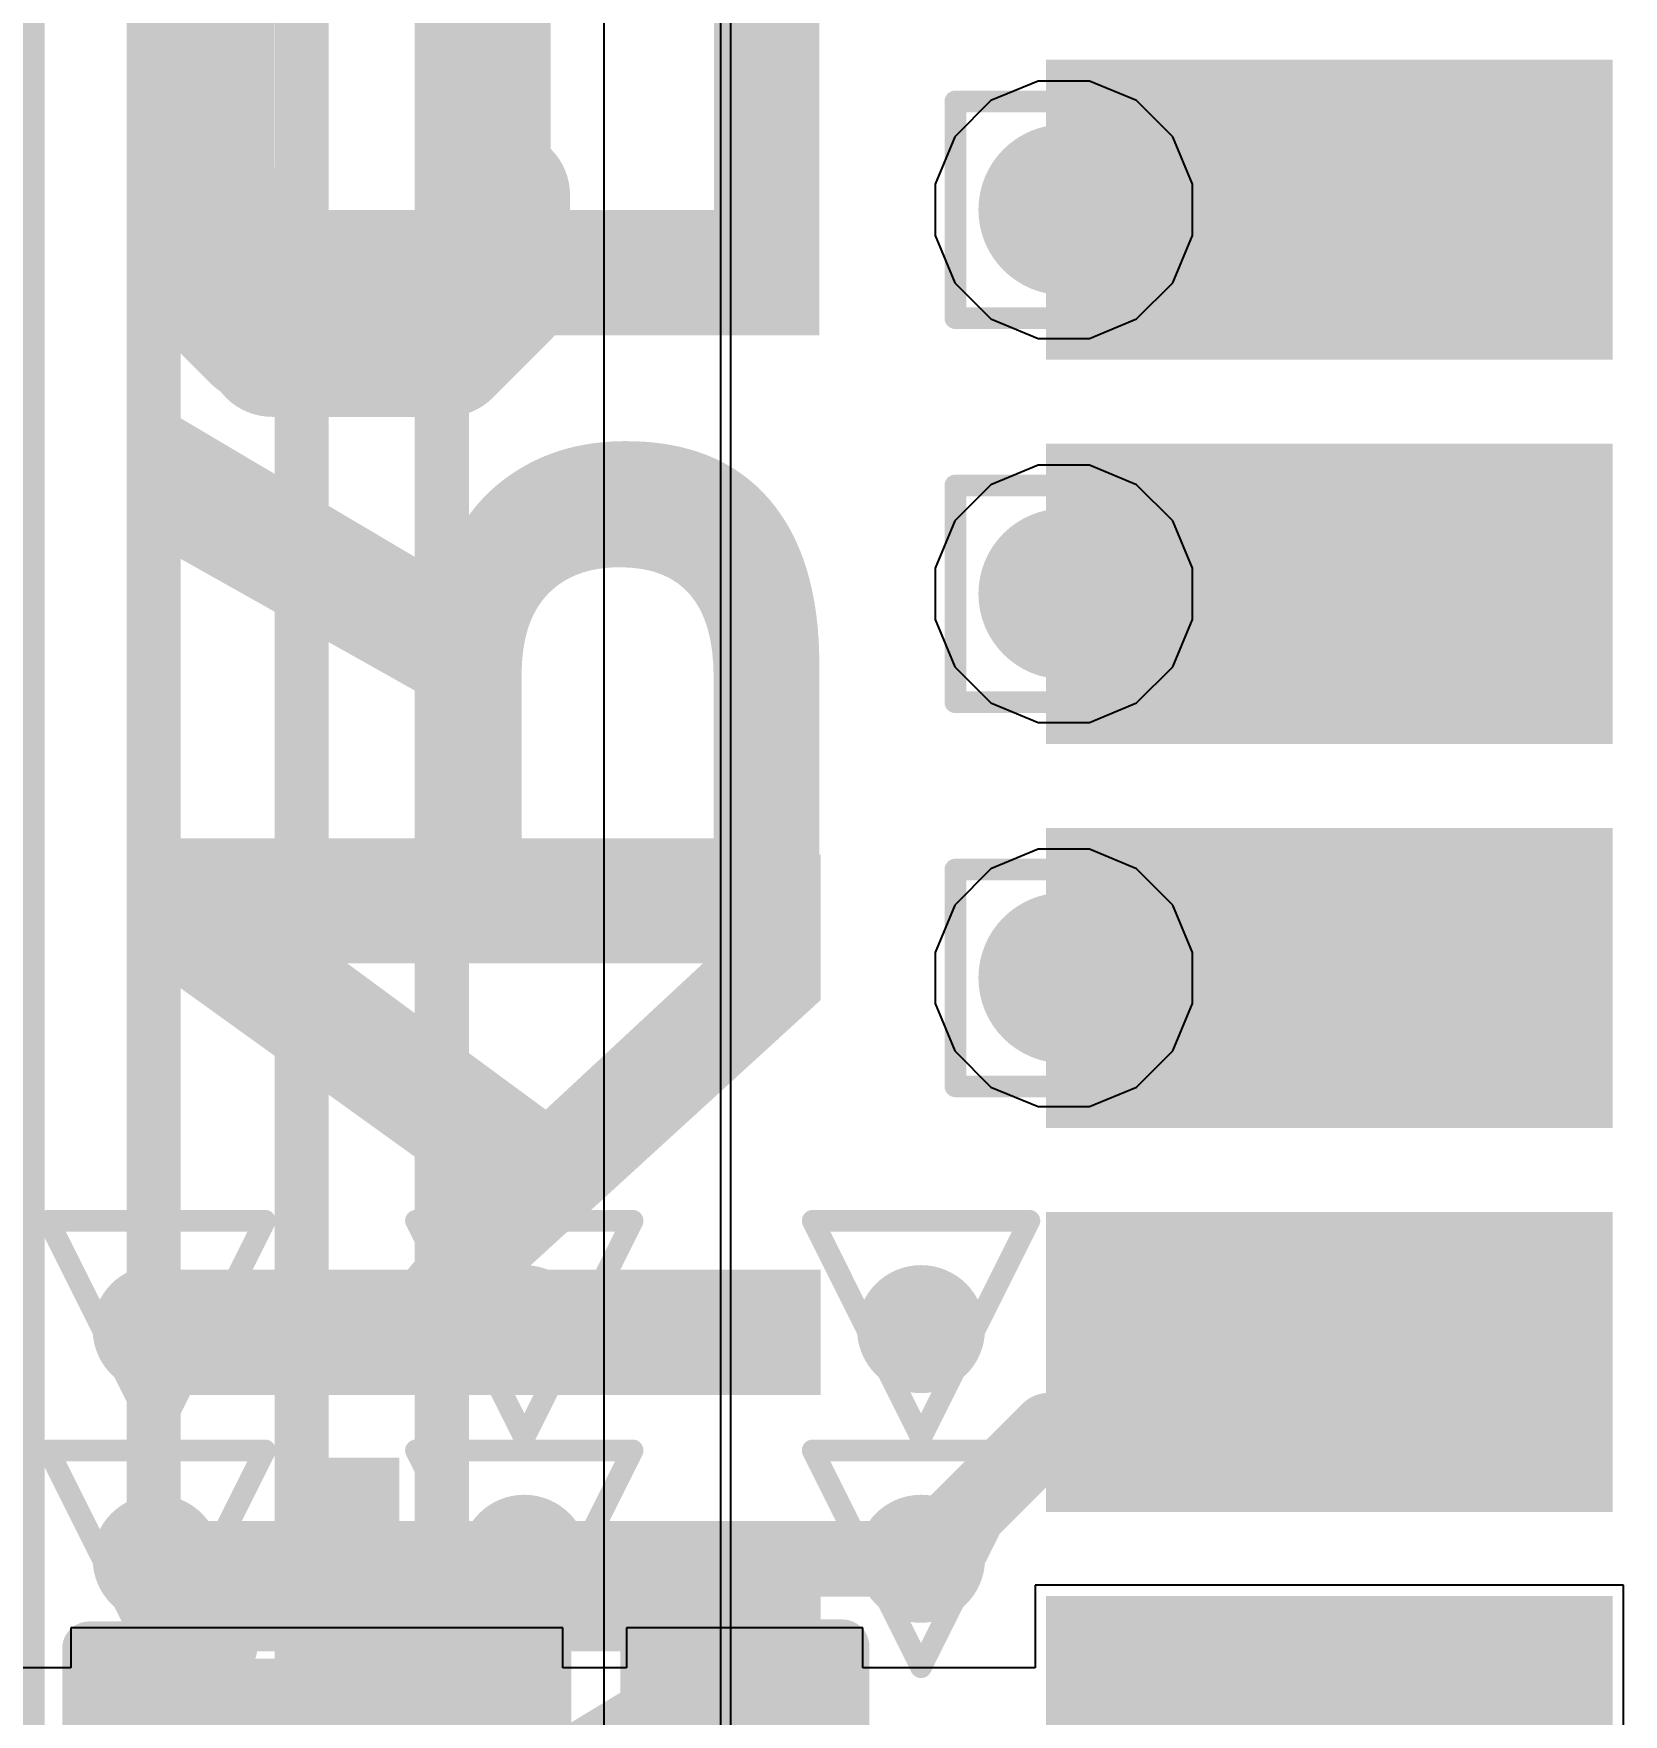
# Model space of a CAD drawing. Header units: inches. Extents: x -6 to 283, y -12 to 154.
# Drawn here: x 16.323 to 20.05, y 10.669 to 14.608 of the extents above; entities that cross this region are included whole.
import ezdxf

# ---------------------------------------------------------------- set-up
doc = ezdxf.new("R2010")
doc.units = ezdxf.units.IN
for name, color, linetype in [('Bottom Layer', 5, 'Continuous'), ('Bottom Overlay', 54, 'Continuous'), ('Drill Drawing', 1, 'Continuous'), ('GND-1', 16, 'Continuous'), ('GND-2', 90, 'Continuous'), ('GND-3', 216, 'Continuous'), ('GND-4', 54, 'Continuous'), ('PWR-1', 156, 'Continuous'), ('PWR-2', 130, 'Continuous'), ('Signal L1', 76, 'Continuous'), ('Signal L2', 6, 'Continuous'), ('Top Layer', 1, 'Continuous'), ('Top Overlay', 2, 'Continuous'), ('Top Paste', 8, 'Continuous'), ('Top Solder', 216, 'Continuous'), ('Via Holes', 16, 'Continuous')]:
    doc.layers.add(name, color=color, linetype=linetype)
doc.styles.add('Bauhaus 93_Bold', font='', dxfattribs={"height": 0.2})
doc.styles.get('Bauhaus 93_Bold').set_extended_font_data('Bauhaus 93', bold=True)

# ---------------------------------------------------------------- blocks, each defined once
blk = doc.blocks.new('AP6275S__49')
at = {"layer": 'Top Layer'}
for points in [[(-7.7475, 1.15), (-6.6225, 1.15), (-6.6225, 0.65), (-7.7475, 0.65)], [(-7.7475, 0.25), (-6.6225, 0.25), (-6.6225, -0.25), (-7.7475, -0.25)], [(-7.7475, -0.65), (-6.6225, -0.65), (-6.6225, -1.15), (-7.7475, -1.15)], [(-7.7475, -1.55), (-6.6225, -1.55), (-6.6225, -2.05), (-7.7475, -2.05)], [(-7.7475, -2.45), (-6.6225, -2.45), (-6.6225, -2.95), (-7.7475, -2.95)]]:
    blk.add_hatch(color=1, dxfattribs=at).paths.add_polyline_path(points)
at = {"layer": 'Top Paste'}
for points in [[(-7.7475, 1.15), (-6.6225, 1.15), (-6.6225, 0.65), (-7.7475, 0.65)], [(-7.7475, 0.25), (-6.6225, 0.25), (-6.6225, -0.25), (-7.7475, -0.25)], [(-7.7475, -0.65), (-6.6225, -0.65), (-6.6225, -1.15), (-7.7475, -1.15)], [(-7.7475, -1.55), (-6.6225, -1.55), (-6.6225, -2.05), (-7.7475, -2.05)], [(-7.7475, -2.45), (-6.6225, -2.45), (-6.6225, -2.95), (-7.7475, -2.95)]]:
    blk.add_hatch(color=8, dxfattribs=at).paths.add_polyline_path(points)
at = {"layer": 'Top Solder'}
for points in [[(-7.8491, 1.2516), (-6.5209, 1.2516), (-6.5209, 0.5484), (-7.8491, 0.5484)], [(-7.8491, 0.3516), (-6.5209, 0.3516), (-6.5209, -0.3516), (-7.8491, -0.3516)], [(-7.8491, -0.5484), (-6.5209, -0.5484), (-6.5209, -1.2516), (-7.8491, -1.2516)], [(-7.8491, -1.4484), (-6.5209, -1.4484), (-6.5209, -2.1516), (-7.8491, -2.1516)], [(-7.8491, -2.3484), (-6.5209, -2.3484), (-6.5209, -3.0516), (-7.8491, -3.0516)]]:
    blk.add_hatch(color=216, dxfattribs=at).paths.add_polyline_path(points)
blk = doc.blocks.new('C___0201_307')
at = {"layer": 'Top Layer'}
for points in [[(-0.45, 0.15), (-0.15, 0.15), (-0.15, -0.15), (-0.45, -0.15)], [(0.15, 0.15), (0.45, 0.15), (0.45, -0.15), (0.15, -0.15)]]:
    blk.add_hatch(color=1, dxfattribs=at).paths.add_polyline_path(points)
at = {"layer": 'Top Paste'}
for points in [[(-0.45, 0.15), (-0.15, 0.15), (-0.15, -0.15), (-0.45, -0.15)], [(0.15, 0.15), (0.45, 0.15), (0.45, -0.15), (0.15, -0.15)]]:
    blk.add_hatch(color=8, dxfattribs=at).paths.add_polyline_path(points)
at = {"layer": 'Top Solder'}
for points in [[(-0.505, 0.205), (-0.095, 0.205), (-0.095, -0.205), (-0.505, -0.205)], [(0.095, 0.205), (0.505, 0.205), (0.505, -0.205), (0.095, -0.205)]]:
    blk.add_hatch(color=216, dxfattribs=at).paths.add_polyline_path(points)
at = {"layer": 'Top Overlay'}
for points in [[(-0.2032, 0.2286, 0.127, 0.127, 0), (-0.5334, 0.2286, 0.127, 0.127, 0)], [(-0.5334, 0.2286, 0.127, 0.127, 0), (-0.5334, -0.2286, 0.127, 0.127, 0)], [(0.5334, 0.2286, 0.127, 0.127, 0), (0.2032, 0.2286, 0.127, 0.127, 0)], [(0.5334, 0.2286, 0.127, 0.127, 0), (0.5334, -0.2286, 0.127, 0.127, 0)], [(-0.5334, -0.2286, 0.127, 0.127, 0), (-0.2032, -0.2286, 0.127, 0.127, 0)], [(0.2032, -0.2286, 0.127, 0.127, 0), (0.5334, -0.2286, 0.127, 0.127, 0)]]:
    blk.add_lwpolyline(points, format="xyseb", dxfattribs=at)
for points in [[(-0.5652, 0.2286, 0.0635, 0.0635, 1), (-0.5017, 0.2286, 0.0635, 0.0635, 1)], [(-0.5652, 0.2286, 0.0635, 0.0635, 1), (-0.5017, 0.2286, 0.0635, 0.0635, 1)], [(-0.235, 0.2286, 0.0635, 0.0635, 1), (-0.1715, 0.2286, 0.0635, 0.0635, 1)], [(0.1714, 0.2286, 0.0635, 0.0635, 1), (0.2349, 0.2286, 0.0635, 0.0635, 1)], [(0.5016, 0.2286, 0.0635, 0.0635, 1), (0.5651, 0.2286, 0.0635, 0.0635, 1)], [(0.5016, 0.2286, 0.0635, 0.0635, 1), (0.5651, 0.2286, 0.0635, 0.0635, 1)], [(-0.5652, -0.2286, 0.0635, 0.0635, 1), (-0.5017, -0.2286, 0.0635, 0.0635, 1)], [(-0.5652, -0.2286, 0.0635, 0.0635, 1), (-0.5017, -0.2286, 0.0635, 0.0635, 1)], [(-0.235, -0.2286, 0.0635, 0.0635, 1), (-0.1715, -0.2286, 0.0635, 0.0635, 1)], [(0.1714, -0.2286, 0.0635, 0.0635, 1), (0.2349, -0.2286, 0.0635, 0.0635, 1)], [(0.5016, -0.2286, 0.0635, 0.0635, 1), (0.5651, -0.2286, 0.0635, 0.0635, 1)], [(0.5016, -0.2286, 0.0635, 0.0635, 1), (0.5651, -0.2286, 0.0635, 0.0635, 1)]]:
    blk.add_lwpolyline(points, format="xyseb", close=True, dxfattribs=at)
blk = doc.blocks.new('CAP_0201_469')
at = {"layer": 'Top Layer'}
for points in [[(-0.45, 0.15), (-0.15, 0.15), (-0.15, -0.15), (-0.45, -0.15)], [(0.15, 0.15), (0.45, 0.15), (0.45, -0.15), (0.15, -0.15)]]:
    blk.add_hatch(color=1, dxfattribs=at).paths.add_polyline_path(points)
at = {"layer": 'Top Paste'}
for points in [[(-0.45, 0.15), (-0.15, 0.15), (-0.15, -0.15), (-0.45, -0.15)], [(0.15, 0.15), (0.45, 0.15), (0.45, -0.15), (0.15, -0.15)]]:
    blk.add_hatch(color=8, dxfattribs=at).paths.add_polyline_path(points)
at = {"layer": 'Top Solder'}
for points in [[(-0.505, 0.205), (-0.095, 0.205), (-0.095, -0.205), (-0.505, -0.205)], [(0.095, 0.205), (0.505, 0.205), (0.505, -0.205), (0.095, -0.205)]]:
    blk.add_hatch(color=216, dxfattribs=at).paths.add_polyline_path(points)
at = {"layer": 'Top Overlay'}
for points in [[(-0.2032, 0.2286, 0.127, 0.127, 0), (-0.5334, 0.2286, 0.127, 0.127, 0)], [(-0.5334, 0.2286, 0.127, 0.127, 0), (-0.5334, -0.2286, 0.127, 0.127, 0)], [(0.5334, 0.2286, 0.127, 0.127, 0), (0.2032, 0.2286, 0.127, 0.127, 0)], [(0.5334, 0.2286, 0.127, 0.127, 0), (0.5334, -0.2286, 0.127, 0.127, 0)], [(-0.2032, -0.2286, 0.127, 0.127, 0), (-0.5334, -0.2286, 0.127, 0.127, 0)], [(0.5334, -0.2286, 0.127, 0.127, 0), (0.2032, -0.2286, 0.127, 0.127, 0)]]:
    blk.add_lwpolyline(points, format="xyseb", dxfattribs=at)
for points in [[(-0.5651, 0.2286, 0.0635, 0.0635, 1), (-0.5016, 0.2286, 0.0635, 0.0635, 1)], [(-0.5651, 0.2286, 0.0635, 0.0635, 1), (-0.5016, 0.2286, 0.0635, 0.0635, 1)], [(-0.2349, 0.2286, 0.0635, 0.0635, 1), (-0.1714, 0.2286, 0.0635, 0.0635, 1)], [(0.1714, 0.2286, 0.0635, 0.0635, 1), (0.2349, 0.2286, 0.0635, 0.0635, 1)], [(0.5016, 0.2286, 0.0635, 0.0635, 1), (0.5651, 0.2286, 0.0635, 0.0635, 1)], [(0.5016, 0.2286, 0.0635, 0.0635, 1), (0.5651, 0.2286, 0.0635, 0.0635, 1)], [(-0.5651, -0.2286, 0.0635, 0.0635, 1), (-0.5016, -0.2286, 0.0635, 0.0635, 1)], [(-0.5651, -0.2286, 0.0635, 0.0635, 1), (-0.5016, -0.2286, 0.0635, 0.0635, 1)], [(-0.2349, -0.2286, 0.0635, 0.0635, 1), (-0.1714, -0.2286, 0.0635, 0.0635, 1)], [(0.1714, -0.2286, 0.0635, 0.0635, 1), (0.2349, -0.2286, 0.0635, 0.0635, 1)], [(0.5016, -0.2286, 0.0635, 0.0635, 1), (0.5651, -0.2286, 0.0635, 0.0635, 1)], [(0.5016, -0.2286, 0.0635, 0.0635, 1), (0.5651, -0.2286, 0.0635, 0.0635, 1)]]:
    blk.add_lwpolyline(points, format="xyseb", close=True, dxfattribs=at)

msp = doc.modelspace()

# ---------------------------------------------------------------- hatches: boundary and pattern name
at = {"layer": 'Bottom Layer'}
h = msp.add_hatch(color=5, dxfattribs=at)
edge = h.paths.add_edge_path()
edge.add_arc((18.7381, 14.1951), 0.2, 0, 360)
h = msp.add_hatch(color=5, dxfattribs=at)
edge = h.paths.add_edge_path()
edge.add_arc((18.7381, 13.2951), 0.2, 0, 360)
h = msp.add_hatch(color=5, dxfattribs=at)
edge = h.paths.add_edge_path()
edge.add_arc((18.7381, 12.3951), 0.2, 0, 360)
at = {"layer": 'GND-1'}
h = msp.add_hatch(color=16, dxfattribs=at)
edge = h.paths.add_edge_path()
edge.add_arc((18.7381, 14.1951), 0.2, 0, 360)
h = msp.add_hatch(color=16, dxfattribs=at)
edge = h.paths.add_edge_path()
edge.add_arc((18.7381, 13.2951), 0.2, 0, 360)
h = msp.add_hatch(color=16, dxfattribs=at)
edge = h.paths.add_edge_path()
edge.add_arc((18.7381, 12.3951), 0.2, 0, 360)
h = msp.add_hatch(color=16, dxfattribs=at)
edge = h.paths.add_edge_path()
edge.add_arc((16.6118, 11.5722), 0.15, 0, 360)
h = msp.add_hatch(color=16, dxfattribs=at)
edge = h.paths.add_edge_path()
edge.add_arc((17.4736, 11.5722), 0.15, 0, 360)
h = msp.add_hatch(color=16, dxfattribs=at)
edge = h.paths.add_edge_path()
edge.add_arc((18.4036, 11.5722), 0.15, 0, 360)
h = msp.add_hatch(color=16, dxfattribs=at)
edge = h.paths.add_edge_path()
edge.add_arc((16.6118, 11.0341), 0.15, 0, 360)
h = msp.add_hatch(color=16, dxfattribs=at)
edge = h.paths.add_edge_path()
edge.add_arc((17.4736, 11.0341), 0.15, 0, 360)
h = msp.add_hatch(color=16, dxfattribs=at)
edge = h.paths.add_edge_path()
edge.add_arc((18.4036, 11.0341), 0.15, 0, 360)
at = {"layer": 'GND-2'}
h = msp.add_hatch(color=90, dxfattribs=at)
edge = h.paths.add_edge_path()
edge.add_arc((18.7381, 14.1951), 0.2, 0, 360)
h = msp.add_hatch(color=90, dxfattribs=at)
edge = h.paths.add_edge_path()
edge.add_arc((18.7381, 13.2951), 0.2, 0, 360)
h = msp.add_hatch(color=90, dxfattribs=at)
edge = h.paths.add_edge_path()
edge.add_arc((18.7381, 12.3951), 0.2, 0, 360)
at = {"layer": 'GND-3'}
h = msp.add_hatch(color=216, dxfattribs=at)
edge = h.paths.add_edge_path()
edge.add_arc((18.7381, 14.1951), 0.2, 0, 360)
h = msp.add_hatch(color=216, dxfattribs=at)
edge = h.paths.add_edge_path()
edge.add_arc((18.7381, 13.2951), 0.2, 0, 360)
h = msp.add_hatch(color=216, dxfattribs=at)
edge = h.paths.add_edge_path()
edge.add_arc((18.7381, 12.3951), 0.2, 0, 360)
at = {"layer": 'GND-4'}
h = msp.add_hatch(color=54, dxfattribs=at)
edge = h.paths.add_edge_path()
edge.add_arc((18.7381, 14.1951), 0.2, 0, 360)
h = msp.add_hatch(color=54, dxfattribs=at)
edge = h.paths.add_edge_path()
edge.add_arc((18.7381, 13.2951), 0.2, 0, 360)
h = msp.add_hatch(color=54, dxfattribs=at)
edge = h.paths.add_edge_path()
edge.add_arc((18.7381, 12.3951), 0.2, 0, 360)
at = {"layer": 'PWR-1'}
h = msp.add_hatch(color=156, dxfattribs=at)
edge = h.paths.add_edge_path()
edge.add_arc((18.7381, 14.1951), 0.2, 0, 360)
h = msp.add_hatch(color=156, dxfattribs=at)
edge = h.paths.add_edge_path()
edge.add_arc((18.7381, 13.2951), 0.2, 0, 360)
h = msp.add_hatch(color=156, dxfattribs=at)
edge = h.paths.add_edge_path()
edge.add_arc((18.7381, 12.3951), 0.2, 0, 360)
at = {"layer": 'PWR-2'}
h = msp.add_hatch(color=130, dxfattribs=at)
edge = h.paths.add_edge_path()
edge.add_arc((18.7381, 14.1951), 0.2, 0, 360)
h = msp.add_hatch(color=130, dxfattribs=at)
edge = h.paths.add_edge_path()
edge.add_arc((18.7381, 13.2951), 0.2, 0, 360)
h = msp.add_hatch(color=130, dxfattribs=at)
edge = h.paths.add_edge_path()
edge.add_arc((18.7381, 12.3951), 0.2, 0, 360)
at = {"layer": 'Signal L1'}
h = msp.add_hatch(color=76, dxfattribs=at)
edge = h.paths.add_edge_path()
edge.add_arc((18.7381, 14.1951), 0.2, 0, 360)
h = msp.add_hatch(color=76, dxfattribs=at)
edge = h.paths.add_edge_path()
edge.add_arc((18.7381, 13.2951), 0.2, 0, 360)
h = msp.add_hatch(color=76, dxfattribs=at)
edge = h.paths.add_edge_path()
edge.add_arc((18.7381, 12.3951), 0.2, 0, 360)
h = msp.add_hatch(color=76, dxfattribs=at)
edge = h.paths.add_edge_path()
edge.add_arc((16.6118, 11.5722), 0.15, 0, 360)
h = msp.add_hatch(color=76, dxfattribs=at)
edge = h.paths.add_edge_path()
edge.add_arc((17.4736, 11.5722), 0.15, 0, 360)
h = msp.add_hatch(color=76, dxfattribs=at)
edge = h.paths.add_edge_path()
edge.add_arc((18.4036, 11.5722), 0.15, 0, 360)
h = msp.add_hatch(color=76, dxfattribs=at)
edge = h.paths.add_edge_path()
edge.add_arc((16.6118, 11.0341), 0.15, 0, 360)
h = msp.add_hatch(color=76, dxfattribs=at)
edge = h.paths.add_edge_path()
edge.add_arc((17.4736, 11.0341), 0.15, 0, 360)
h = msp.add_hatch(color=76, dxfattribs=at)
edge = h.paths.add_edge_path()
edge.add_arc((18.4036, 11.0341), 0.15, 0, 360)
at = {"layer": 'Signal L2'}
h = msp.add_hatch(color=6, dxfattribs=at)
edge = h.paths.add_edge_path()
edge.add_arc((18.7381, 14.1951), 0.2, 0, 360)
h = msp.add_hatch(color=6, dxfattribs=at)
edge = h.paths.add_edge_path()
edge.add_arc((18.7381, 13.2951), 0.2, 0, 360)
h = msp.add_hatch(color=6, dxfattribs=at)
edge = h.paths.add_edge_path()
edge.add_arc((18.7381, 12.3951), 0.2, 0, 360)
at = {"layer": 'Top Layer'}
h = msp.add_hatch(color=1, dxfattribs=at)
edge = h.paths.add_edge_path()
edge.add_arc((18.7381, 14.1951), 0.2, 0, 360)
h = msp.add_hatch(color=1, dxfattribs=at)
edge = h.paths.add_edge_path()
edge.add_arc((18.7381, 13.2951), 0.2, 0, 360)
h = msp.add_hatch(color=1, dxfattribs=at)
edge = h.paths.add_edge_path()
edge.add_arc((18.7381, 12.3951), 0.2, 0, 360)
h = msp.add_hatch(color=1, dxfattribs=at)
edge = h.paths.add_edge_path()
edge.add_arc((16.6118, 11.5722), 0.15, 0, 360)
h = msp.add_hatch(color=1, dxfattribs=at)
edge = h.paths.add_edge_path()
edge.add_arc((17.4736, 11.5722), 0.15, 0, 360)
h = msp.add_hatch(color=1, dxfattribs=at)
edge = h.paths.add_edge_path()
edge.add_arc((18.4036, 11.5722), 0.15, 0, 360)
h = msp.add_hatch(color=1, dxfattribs=at)
edge = h.paths.add_edge_path()
edge.add_arc((16.6118, 11.0341), 0.15, 0, 360)
h = msp.add_hatch(color=1, dxfattribs=at)
edge = h.paths.add_edge_path()
edge.add_arc((17.4736, 11.0341), 0.15, 0, 360)
h = msp.add_hatch(color=1, dxfattribs=at)
edge = h.paths.add_edge_path()
edge.add_arc((18.4036, 11.0341), 0.15, 0, 360)
at = {"layer": 'Via Holes'}
h = msp.add_hatch(color=7, dxfattribs=at)
edge = h.paths.add_edge_path()
edge.add_arc((18.7381, 14.1951), 0.1, 0, 360)
h = msp.add_hatch(color=7, dxfattribs=at)
edge = h.paths.add_edge_path()
edge.add_arc((18.7381, 13.2951), 0.1, 0, 360)
h = msp.add_hatch(color=7, dxfattribs=at)
edge = h.paths.add_edge_path()
edge.add_arc((18.7381, 12.3951), 0.1, 0, 360)
h = msp.add_hatch(color=7, dxfattribs=at)
edge = h.paths.add_edge_path()
edge.add_arc((16.6118, 11.5722), 0.075, 0, 360)
h = msp.add_hatch(color=7, dxfattribs=at)
edge = h.paths.add_edge_path()
edge.add_arc((17.4736, 11.5722), 0.075, 0, 360)
h = msp.add_hatch(color=7, dxfattribs=at)
edge = h.paths.add_edge_path()
edge.add_arc((18.4036, 11.5722), 0.075, 0, 360)
h = msp.add_hatch(color=7, dxfattribs=at)
edge = h.paths.add_edge_path()
edge.add_arc((16.6118, 11.0341), 0.075, 0, 360)
h = msp.add_hatch(color=7, dxfattribs=at)
edge = h.paths.add_edge_path()
edge.add_arc((17.4736, 11.0341), 0.075, 0, 360)
h = msp.add_hatch(color=7, dxfattribs=at)
edge = h.paths.add_edge_path()
edge.add_arc((18.4036, 11.0341), 0.075, 0, 360)

# ---------------------------------------------------------------- linework, layer by layer
at = {"layer": 'Bottom Overlay'}
for points in [[(17.4285, 13.9989, 0.3048, 0.3048, 0), (17.4285, 14.2294, 0.3048, 0.3048, 0)], [(16.7595, 13.9824, 0.3048, 0.3048, 0), (16.7595, 14.2129, 0.3048, 0.3048, 0)], [(17.2919, 13.8623, 0.3048, 0.3048, 0), (17.4285, 13.9989, 0.3048, 0.3048, 0)], [(16.7595, 13.9824, 0.3048, 0.3048, 0), (16.8455, 13.8964, 0.3048, 0.3048, 0)], [(17.3425, 13.9129, 0.254, 0.254, 0), (17.4285, 13.9989, 0.254, 0.254, 0)], [(16.8823, 13.8623, 0.3048, 0.3048, 0), (17.2919, 13.8623, 0.3048, 0.3048, 0)]]:
    msp.add_lwpolyline(points, format="xyseb", dxfattribs=at)
for points in [[(17.3523, 14.2294, 0.1524, 0.1524, 1), (17.5047, 14.2294, 0.1524, 0.1524, 1)], [(16.6833, 14.2129, 0.1524, 0.1524, 1), (16.8357, 14.2129, 0.1524, 0.1524, 1)], [(17.3523, 13.9989, 0.1524, 0.1524, 1), (17.5047, 13.9989, 0.1524, 0.1524, 1)], [(17.3523, 13.9989, 0.1524, 0.1524, 1), (17.5047, 13.9989, 0.1524, 0.1524, 1)], [(16.6833, 13.9824, 0.1524, 0.1524, 1), (16.8357, 13.9824, 0.1524, 0.1524, 1)], [(16.6833, 13.9824, 0.1524, 0.1524, 1), (16.8357, 13.9824, 0.1524, 0.1524, 1)], [(17.365, 13.9989, 0.127, 0.127, 1), (17.492, 13.9989, 0.127, 0.127, 1)], [(16.7693, 13.8964, 0.1524, 0.1524, 1), (16.9217, 13.8964, 0.1524, 0.1524, 1)], [(17.279, 13.9129, 0.127, 0.127, 1), (17.406, 13.9129, 0.127, 0.127, 1)], [(16.8061, 13.8623, 0.1524, 0.1524, 1), (16.9585, 13.8623, 0.1524, 0.1524, 1)], [(17.2157, 13.8623, 0.1524, 0.1524, 1), (17.3681, 13.8623, 0.1524, 0.1524, 1)], [(17.2157, 13.8623, 0.1524, 0.1524, 1), (17.3681, 13.8623, 0.1524, 0.1524, 1)]]:
    msp.add_lwpolyline(points, format="xyseb", close=True, dxfattribs=at)
at = {"layer": 'Drill Drawing'}
for points in [[(18.4841, 14.4491, 0.0508, 0.0508, 0), (18.9921, 14.4491, 0.0508, 0.0508, 0)], [(18.4841, 13.9411, 0.0508, 0.0508, 0), (18.4841, 14.4491, 0.0508, 0.0508, 0)], [(18.9921, 13.9411, 0.0508, 0.0508, 0), (18.9921, 14.4491, 0.0508, 0.0508, 0)], [(18.4841, 13.9411, 0.0508, 0.0508, 0), (18.9921, 13.9411, 0.0508, 0.0508, 0)], [(18.4841, 13.5491, 0.0508, 0.0508, 0), (18.9921, 13.5491, 0.0508, 0.0508, 0)], [(18.4841, 13.0411, 0.0508, 0.0508, 0), (18.4841, 13.5491, 0.0508, 0.0508, 0)], [(18.9921, 13.0411, 0.0508, 0.0508, 0), (18.9921, 13.5491, 0.0508, 0.0508, 0)], [(18.4841, 13.0411, 0.0508, 0.0508, 0), (18.9921, 13.0411, 0.0508, 0.0508, 0)], [(18.4841, 12.6491, 0.0508, 0.0508, 0), (18.9921, 12.6491, 0.0508, 0.0508, 0)], [(18.4841, 12.1411, 0.0508, 0.0508, 0), (18.4841, 12.6491, 0.0508, 0.0508, 0)], [(18.9921, 12.1411, 0.0508, 0.0508, 0), (18.9921, 12.6491, 0.0508, 0.0508, 0)], [(18.4841, 12.1411, 0.0508, 0.0508, 0), (18.9921, 12.1411, 0.0508, 0.0508, 0)], [(16.3578, 11.8262, 0.0508, 0.0508, 0), (16.8658, 11.8262, 0.0508, 0.0508, 0)], [(16.3578, 11.8262, 0.0508, 0.0508, 0), (16.6118, 11.3182, 0.0508, 0.0508, 0)], [(16.6118, 11.3182, 0.0508, 0.0508, 0), (16.8658, 11.8262, 0.0508, 0.0508, 0)], [(17.2196, 11.8262, 0.0508, 0.0508, 0), (17.7276, 11.8262, 0.0508, 0.0508, 0)], [(17.2196, 11.8262, 0.0508, 0.0508, 0), (17.4736, 11.3182, 0.0508, 0.0508, 0)], [(17.4736, 11.3182, 0.0508, 0.0508, 0), (17.7276, 11.8262, 0.0508, 0.0508, 0)], [(18.1496, 11.8262, 0.0508, 0.0508, 0), (18.6576, 11.8262, 0.0508, 0.0508, 0)], [(18.1496, 11.8262, 0.0508, 0.0508, 0), (18.4036, 11.3182, 0.0508, 0.0508, 0)], [(18.4036, 11.3182, 0.0508, 0.0508, 0), (18.6576, 11.8262, 0.0508, 0.0508, 0)], [(16.3578, 11.2881, 0.0508, 0.0508, 0), (16.8658, 11.2881, 0.0508, 0.0508, 0)], [(16.3578, 11.2881, 0.0508, 0.0508, 0), (16.6118, 10.7801, 0.0508, 0.0508, 0)], [(16.6118, 10.7801, 0.0508, 0.0508, 0), (16.8658, 11.2881, 0.0508, 0.0508, 0)], [(17.2196, 11.2881, 0.0508, 0.0508, 0), (17.7276, 11.2881, 0.0508, 0.0508, 0)], [(17.2196, 11.2881, 0.0508, 0.0508, 0), (17.4736, 10.7801, 0.0508, 0.0508, 0)], [(17.4736, 10.7801, 0.0508, 0.0508, 0), (17.7276, 11.2881, 0.0508, 0.0508, 0)], [(18.1496, 11.2881, 0.0508, 0.0508, 0), (18.6576, 11.2881, 0.0508, 0.0508, 0)], [(18.1496, 11.2881, 0.0508, 0.0508, 0), (18.4036, 10.7801, 0.0508, 0.0508, 0)], [(18.4036, 10.7801, 0.0508, 0.0508, 0), (18.6576, 11.2881, 0.0508, 0.0508, 0)]]:
    msp.add_lwpolyline(points, format="xyseb", dxfattribs=at)
for points in [[(18.4714, 14.4491, 0.0254, 0.0254, 1), (18.4968, 14.4491, 0.0254, 0.0254, 1)], [(18.4714, 14.4491, 0.0254, 0.0254, 1), (18.4968, 14.4491, 0.0254, 0.0254, 1)], [(18.9794, 14.4491, 0.0254, 0.0254, 1), (19.0048, 14.4491, 0.0254, 0.0254, 1)], [(18.9794, 14.4491, 0.0254, 0.0254, 1), (19.0048, 14.4491, 0.0254, 0.0254, 1)], [(18.4714, 13.9411, 0.0254, 0.0254, 1), (18.4968, 13.9411, 0.0254, 0.0254, 1)], [(18.4714, 13.9411, 0.0254, 0.0254, 1), (18.4968, 13.9411, 0.0254, 0.0254, 1)], [(18.9794, 13.9411, 0.0254, 0.0254, 1), (19.0048, 13.9411, 0.0254, 0.0254, 1)], [(18.9794, 13.9411, 0.0254, 0.0254, 1), (19.0048, 13.9411, 0.0254, 0.0254, 1)], [(18.4714, 13.5491, 0.0254, 0.0254, 1), (18.4968, 13.5491, 0.0254, 0.0254, 1)], [(18.4714, 13.5491, 0.0254, 0.0254, 1), (18.4968, 13.5491, 0.0254, 0.0254, 1)], [(18.9794, 13.5491, 0.0254, 0.0254, 1), (19.0048, 13.5491, 0.0254, 0.0254, 1)], [(18.9794, 13.5491, 0.0254, 0.0254, 1), (19.0048, 13.5491, 0.0254, 0.0254, 1)], [(18.4714, 13.0411, 0.0254, 0.0254, 1), (18.4968, 13.0411, 0.0254, 0.0254, 1)], [(18.4714, 13.0411, 0.0254, 0.0254, 1), (18.4968, 13.0411, 0.0254, 0.0254, 1)], [(18.9794, 13.0411, 0.0254, 0.0254, 1), (19.0048, 13.0411, 0.0254, 0.0254, 1)], [(18.9794, 13.0411, 0.0254, 0.0254, 1), (19.0048, 13.0411, 0.0254, 0.0254, 1)], [(18.4714, 12.6491, 0.0254, 0.0254, 1), (18.4968, 12.6491, 0.0254, 0.0254, 1)], [(18.4714, 12.6491, 0.0254, 0.0254, 1), (18.4968, 12.6491, 0.0254, 0.0254, 1)], [(18.9794, 12.6491, 0.0254, 0.0254, 1), (19.0048, 12.6491, 0.0254, 0.0254, 1)], [(18.9794, 12.6491, 0.0254, 0.0254, 1), (19.0048, 12.6491, 0.0254, 0.0254, 1)], [(18.4714, 12.1411, 0.0254, 0.0254, 1), (18.4968, 12.1411, 0.0254, 0.0254, 1)], [(18.4714, 12.1411, 0.0254, 0.0254, 1), (18.4968, 12.1411, 0.0254, 0.0254, 1)], [(18.9794, 12.1411, 0.0254, 0.0254, 1), (19.0048, 12.1411, 0.0254, 0.0254, 1)], [(18.9794, 12.1411, 0.0254, 0.0254, 1), (19.0048, 12.1411, 0.0254, 0.0254, 1)], [(16.3451, 11.8262, 0.0254, 0.0254, 1), (16.3705, 11.8262, 0.0254, 0.0254, 1)], [(16.3451, 11.8262, 0.0254, 0.0254, 1), (16.3705, 11.8262, 0.0254, 0.0254, 1)], [(16.8531, 11.8262, 0.0254, 0.0254, 1), (16.8785, 11.8262, 0.0254, 0.0254, 1)], [(16.8531, 11.8262, 0.0254, 0.0254, 1), (16.8785, 11.8262, 0.0254, 0.0254, 1)], [(17.2069, 11.8262, 0.0254, 0.0254, 1), (17.2323, 11.8262, 0.0254, 0.0254, 1)], [(17.2069, 11.8262, 0.0254, 0.0254, 1), (17.2323, 11.8262, 0.0254, 0.0254, 1)], [(17.7149, 11.8262, 0.0254, 0.0254, 1), (17.7403, 11.8262, 0.0254, 0.0254, 1)], [(17.7149, 11.8262, 0.0254, 0.0254, 1), (17.7403, 11.8262, 0.0254, 0.0254, 1)], [(18.1369, 11.8262, 0.0254, 0.0254, 1), (18.1623, 11.8262, 0.0254, 0.0254, 1)], [(18.1369, 11.8262, 0.0254, 0.0254, 1), (18.1623, 11.8262, 0.0254, 0.0254, 1)], [(18.6449, 11.8262, 0.0254, 0.0254, 1), (18.6703, 11.8262, 0.0254, 0.0254, 1)], [(18.6449, 11.8262, 0.0254, 0.0254, 1), (18.6703, 11.8262, 0.0254, 0.0254, 1)], [(16.5991, 11.3182, 0.0254, 0.0254, 1), (16.6245, 11.3182, 0.0254, 0.0254, 1)], [(16.5991, 11.3182, 0.0254, 0.0254, 1), (16.6245, 11.3182, 0.0254, 0.0254, 1)], [(17.4609, 11.3182, 0.0254, 0.0254, 1), (17.4863, 11.3182, 0.0254, 0.0254, 1)], [(17.4609, 11.3182, 0.0254, 0.0254, 1), (17.4863, 11.3182, 0.0254, 0.0254, 1)], [(18.3909, 11.3182, 0.0254, 0.0254, 1), (18.4163, 11.3182, 0.0254, 0.0254, 1)], [(18.3909, 11.3182, 0.0254, 0.0254, 1), (18.4163, 11.3182, 0.0254, 0.0254, 1)], [(16.3451, 11.2881, 0.0254, 0.0254, 1), (16.3705, 11.2881, 0.0254, 0.0254, 1)], [(16.3451, 11.2881, 0.0254, 0.0254, 1), (16.3705, 11.2881, 0.0254, 0.0254, 1)], [(16.8531, 11.2881, 0.0254, 0.0254, 1), (16.8785, 11.2881, 0.0254, 0.0254, 1)], [(16.8531, 11.2881, 0.0254, 0.0254, 1), (16.8785, 11.2881, 0.0254, 0.0254, 1)], [(17.2069, 11.2881, 0.0254, 0.0254, 1), (17.2323, 11.2881, 0.0254, 0.0254, 1)], [(17.2069, 11.2881, 0.0254, 0.0254, 1), (17.2323, 11.2881, 0.0254, 0.0254, 1)], [(17.7149, 11.2881, 0.0254, 0.0254, 1), (17.7403, 11.2881, 0.0254, 0.0254, 1)], [(17.7149, 11.2881, 0.0254, 0.0254, 1), (17.7403, 11.2881, 0.0254, 0.0254, 1)], [(18.1369, 11.2881, 0.0254, 0.0254, 1), (18.1623, 11.2881, 0.0254, 0.0254, 1)], [(18.1369, 11.2881, 0.0254, 0.0254, 1), (18.1623, 11.2881, 0.0254, 0.0254, 1)], [(18.6449, 11.2881, 0.0254, 0.0254, 1), (18.6703, 11.2881, 0.0254, 0.0254, 1)], [(18.6449, 11.2881, 0.0254, 0.0254, 1), (18.6703, 11.2881, 0.0254, 0.0254, 1)], [(16.5991, 10.7801, 0.0254, 0.0254, 1), (16.6245, 10.7801, 0.0254, 0.0254, 1)], [(16.5991, 10.7801, 0.0254, 0.0254, 1), (16.6245, 10.7801, 0.0254, 0.0254, 1)], [(17.4609, 10.7801, 0.0254, 0.0254, 1), (17.4863, 10.7801, 0.0254, 0.0254, 1)], [(17.4609, 10.7801, 0.0254, 0.0254, 1), (17.4863, 10.7801, 0.0254, 0.0254, 1)], [(18.3909, 10.7801, 0.0254, 0.0254, 1), (18.4163, 10.7801, 0.0254, 0.0254, 1)], [(18.3909, 10.7801, 0.0254, 0.0254, 1), (18.4163, 10.7801, 0.0254, 0.0254, 1)]]:
    msp.add_lwpolyline(points, format="xyseb", close=True, dxfattribs=at)
at = {"layer": 'PWR-1'}
for p, q in [((17.6603, 20.1009), (17.6603, -1.8304)), ((17.9576, 5.4629), (17.9576, 20.1009)), ((18.6781, 14.4967), (18.5673, 14.4508)), ((18.7981, 14.4967), (18.6781, 14.4967)), ((18.909, 14.4508), (18.7981, 14.4967)), ((18.5673, 14.4508), (18.4825, 14.3659)), ((18.9938, 14.3659), (18.909, 14.4508)), ((18.4825, 14.3659), (18.4365, 14.2551)), ((19.0397, 14.2551), (18.9938, 14.3659)), ((18.4365, 14.2551), (18.4365, 14.1351)), ((19.0397, 14.1351), (19.0397, 14.2551)), ((18.4365, 14.1351), (18.4825, 14.0242)), ((18.9938, 14.0242), (19.0397, 14.1351)), ((18.4825, 14.0242), (18.5673, 13.9394)), ((18.909, 13.9394), (18.9938, 14.0242)), ((18.5673, 13.9394), (18.6781, 13.8935)), ((18.7981, 13.8935), (18.909, 13.9394)), ((18.6781, 13.8935), (18.7981, 13.8935)), ((18.6781, 13.5967), (18.5673, 13.5508)), ((18.7981, 13.5967), (18.6781, 13.5967)), ((18.909, 13.5508), (18.7981, 13.5967)), ((18.5673, 13.5508), (18.4825, 13.4659)), ((18.9938, 13.4659), (18.909, 13.5508)), ((18.4825, 13.4659), (18.4365, 13.3551)), ((19.0397, 13.3551), (18.9938, 13.4659)), ((18.4365, 13.3551), (18.4365, 13.2351)), ((19.0397, 13.2351), (19.0397, 13.3551)), ((18.4365, 13.2351), (18.4825, 13.1242)), ((18.9938, 13.1242), (19.0397, 13.2351)), ((18.4825, 13.1242), (18.5673, 13.0394)), ((18.909, 13.0394), (18.9938, 13.1242)), ((18.5673, 13.0394), (18.6781, 12.9935)), ((18.7981, 12.9935), (18.909, 13.0394)), ((18.6781, 12.9935), (18.7981, 12.9935)), ((18.6781, 12.6967), (18.5673, 12.6508)), ((18.7981, 12.6967), (18.6781, 12.6967)), ((18.909, 12.6508), (18.7981, 12.6967)), ((18.5673, 12.6508), (18.4825, 12.5659)), ((18.9938, 12.5659), (18.909, 12.6508)), ((18.4825, 12.5659), (18.4365, 12.4551)), ((19.0397, 12.4551), (18.9938, 12.5659)), ((18.4365, 12.4551), (18.4365, 12.3351)), ((19.0397, 12.3351), (19.0397, 12.4551)), ((18.4365, 12.3351), (18.4825, 12.2242)), ((18.9938, 12.2242), (19.0397, 12.3351)), ((18.4825, 12.2242), (18.5673, 12.1394)), ((18.909, 12.1394), (18.9938, 12.2242)), ((18.5673, 12.1394), (18.6781, 12.0935)), ((18.7981, 12.0935), (18.909, 12.1394)), ((18.6781, 12.0935), (18.7981, 12.0935))]:
    msp.add_line(p, q, dxfattribs=at)
at = {"layer": 'PWR-2'}
for p, q in [((17.6603, 20.1009), (17.6603, -1.7575)), ((17.934, 5.4236), (17.934, 20.1009)), ((18.6781, 14.4967), (18.5673, 14.4508)), ((18.7981, 14.4967), (18.6781, 14.4967)), ((18.909, 14.4508), (18.7981, 14.4967)), ((18.5673, 14.4508), (18.4825, 14.3659)), ((18.9938, 14.3659), (18.909, 14.4508)), ((18.4825, 14.3659), (18.4365, 14.2551)), ((19.0397, 14.2551), (18.9938, 14.3659)), ((18.4365, 14.2551), (18.4365, 14.1351)), ((19.0397, 14.1351), (19.0397, 14.2551)), ((18.4365, 14.1351), (18.4825, 14.0242)), ((18.9938, 14.0242), (19.0397, 14.1351)), ((18.4825, 14.0242), (18.5673, 13.9394)), ((18.909, 13.9394), (18.9938, 14.0242)), ((18.5673, 13.9394), (18.6781, 13.8935)), ((18.7981, 13.8935), (18.909, 13.9394)), ((18.6781, 13.8935), (18.7981, 13.8935)), ((18.6781, 13.5967), (18.5673, 13.5508)), ((18.7981, 13.5967), (18.6781, 13.5967)), ((18.909, 13.5508), (18.7981, 13.5967)), ((18.5673, 13.5508), (18.4825, 13.4659)), ((18.9938, 13.4659), (18.909, 13.5508)), ((18.4825, 13.4659), (18.4365, 13.3551)), ((19.0397, 13.3551), (18.9938, 13.4659)), ((18.4365, 13.3551), (18.4365, 13.2351)), ((19.0397, 13.2351), (19.0397, 13.3551)), ((18.4365, 13.2351), (18.4825, 13.1242)), ((18.9938, 13.1242), (19.0397, 13.2351)), ((18.4825, 13.1242), (18.5673, 13.0394)), ((18.909, 13.0394), (18.9938, 13.1242)), ((18.5673, 13.0394), (18.6781, 12.9935)), ((18.7981, 12.9935), (18.909, 13.0394)), ((18.6781, 12.9935), (18.7981, 12.9935)), ((18.6781, 12.6967), (18.5673, 12.6508)), ((18.7981, 12.6967), (18.6781, 12.6967)), ((18.909, 12.6508), (18.7981, 12.6967)), ((18.5673, 12.6508), (18.4825, 12.5659)), ((18.9938, 12.5659), (18.909, 12.6508)), ((18.4825, 12.5659), (18.4365, 12.4551)), ((19.0397, 12.4551), (18.9938, 12.5659)), ((18.4365, 12.4551), (18.4365, 12.3351)), ((19.0397, 12.3351), (19.0397, 12.4551)), ((18.4365, 12.3351), (18.4825, 12.2242)), ((18.9938, 12.2242), (19.0397, 12.3351)), ((18.4825, 12.2242), (18.5673, 12.1394)), ((18.909, 12.1394), (18.9938, 12.2242)), ((18.5673, 12.1394), (18.6781, 12.0935)), ((18.7981, 12.0935), (18.909, 12.1394)), ((18.6781, 12.0935), (18.7981, 12.0935))]:
    msp.add_line(p, q, dxfattribs=at)
at = {"layer": 'Signal L2'}
for points in [[(16.2856, -6.5486, 0.127, 0.127, 0), (16.2856, 17.308, 0.127, 0.127, 0)], [(16.605, -4.178, 0.127, 0.127, 0), (16.605, 17.2157, 0.127, 0.127, 0)], [(16.9519, -6.136, 0.127, 0.127, 0), (16.9519, 17.1316, 0.127, 0.127, 0)], [(17.2805, -5.4354, 0.127, 0.127, 0), (17.2805, 16.3112, 0.127, 0.127, 0)]]:
    msp.add_lwpolyline(points, format="xyseb", dxfattribs=at)
at = {"layer": 'Top Layer'}
for p, q in [((20.0499, 10.9721), (18.6709, 10.9721)), ((18.6709, 10.9721), (18.6709, 10.7789)), ((20.0499, 10.2181), (20.0499, 10.9721)), ((16.9214, 10.8721), (16.4103, 10.8721)), ((16.4103, 10.8721), (16.4103, 10.7784)), ((16.9873, 10.8721), (16.9214, 10.8721)), ((17.5643, 10.8721), (16.9873, 10.8721)), ((17.5643, 10.7789), (17.5643, 10.8721)), ((18.2675, 10.8721), (17.7135, 10.8721)), ((17.7135, 10.8721), (17.7135, 10.7789)), ((18.2675, 10.7789), (18.2675, 10.8721)), ((16.4103, 10.7784), (16.2103, 10.7784)), ((17.7135, 10.7789), (17.5643, 10.7789)), ((18.6709, 10.7789), (18.2675, 10.7789))]:
    msp.add_line(p, q, dxfattribs=at)
for points in [[(19.1993, 11.334, 0.1778, 0.1778, 0), (19.3604, 11.4951, 0.1778, 0.1778, 0)], [(18.4036, 11.0341, 0.1778, 0.1778, 0), (18.7035, 11.334, 0.1778, 0.1778, 0)], [(18.7035, 11.334, 0.1778, 0.1778, 0), (19.1993, 11.334, 0.1778, 0.1778, 0)], [(16.6118, 11.0341, 0.1778, 0.1778, 0), (17.4736, 11.0341, 0.1778, 0.1778, 0)], [(17.4736, 11.0341, 0.1778, 0.1778, 0), (18.4036, 11.0341, 0.1778, 0.1778, 0)]]:
    msp.add_lwpolyline(points, format="xyseb", dxfattribs=at)
for points in [[(19.316, 11.4951, 0.0889, 0.0889, 1), (19.4049, 11.4951, 0.0889, 0.0889, 1)], [(18.659, 11.334, 0.0889, 0.0889, 1), (18.7479, 11.334, 0.0889, 0.0889, 1)], [(18.659, 11.334, 0.0889, 0.0889, 1), (18.7479, 11.334, 0.0889, 0.0889, 1)], [(19.1549, 11.334, 0.0889, 0.0889, 1), (19.2438, 11.334, 0.0889, 0.0889, 1)], [(19.1549, 11.334, 0.0889, 0.0889, 1), (19.2438, 11.334, 0.0889, 0.0889, 1)], [(16.5673, 11.0341, 0.0889, 0.0889, 1), (16.6562, 11.0341, 0.0889, 0.0889, 1)], [(17.4291, 11.0341, 0.0889, 0.0889, 1), (17.518, 11.0341, 0.0889, 0.0889, 1)], [(17.4291, 11.0341, 0.0889, 0.0889, 1), (17.518, 11.0341, 0.0889, 0.0889, 1)], [(18.3592, 11.0341, 0.0889, 0.0889, 1), (18.4481, 11.0341, 0.0889, 0.0889, 1)], [(18.3592, 11.0341, 0.0889, 0.0889, 1), (18.4481, 11.0341, 0.0889, 0.0889, 1)]]:
    msp.add_lwpolyline(points, format="xyseb", close=True, dxfattribs=at)

# ---------------------------------------------------------------- block references
msp.add_blockref('AP6275S__49', (26.5454, 13.2951))
for name, p, rotation in [('CAP_0201_469', (16.9873, 10.5951), 180), ('C___0201_307', (17.9905, 10.2951), 90)]:
    msp.add_blockref(name, p, dxfattribs=dict(rotation=rotation))

# ---------------------------------------------------------------- texts
at = {"layer": 'Bottom Overlay', "style": 'Bauhaus 93_Bold', "text_generation_flag": 2}
for s, p in [('RE  EIVER', (16.6412, 12.2927)), ('4K', (16.6444, 10.1482))]:
    msp.add_text(s, height=1.524, rotation=270, dxfattribs=at).set_placement(p)

doc.saveas('drawing.dxf')
